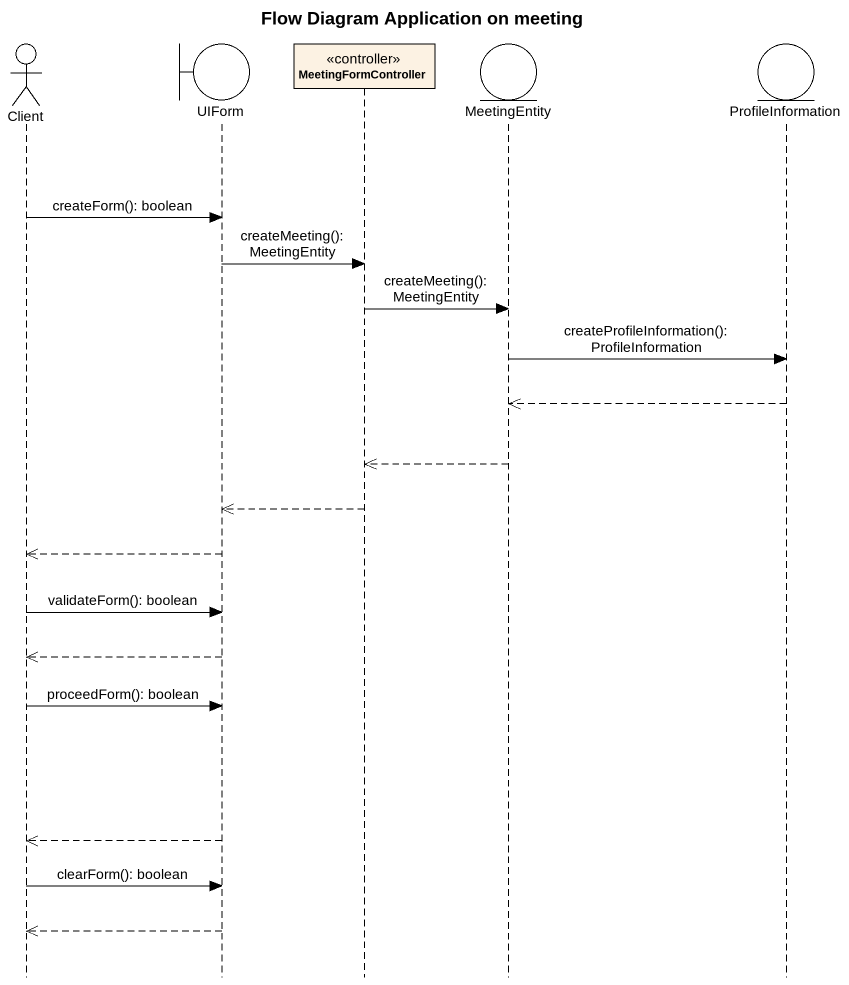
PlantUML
@startuml
title Flow Diagram Application on meeting
hide footbox
actor Client
boundary UIForm
participant MeetingFormController <<controller>>
entity MeetingEntity
entity ProfileInformation

Client -> UIForm : createForm(): boolean
UIForm -> MeetingFormController : createMeeting(): MeetingEntity
MeetingFormController -> MeetingEntity : createMeeting(): MeetingEntity
MeetingEntity -> ProfileInformation : createProfileInformation(): ProfileInformation
ProfileInformation -->> MeetingEntity
MeetingEntity -->> MeetingFormController
MeetingFormController -->> UIForm
UIForm -->> Client
Client -> UIForm : validateForm(): boolean
UIForm -->> Client
Client -> UIForm : proceedForm(): boolean
UIForm -->> Client
Client -> UIForm : clearForm(): boolean
UIForm -->> Client
@enduml
